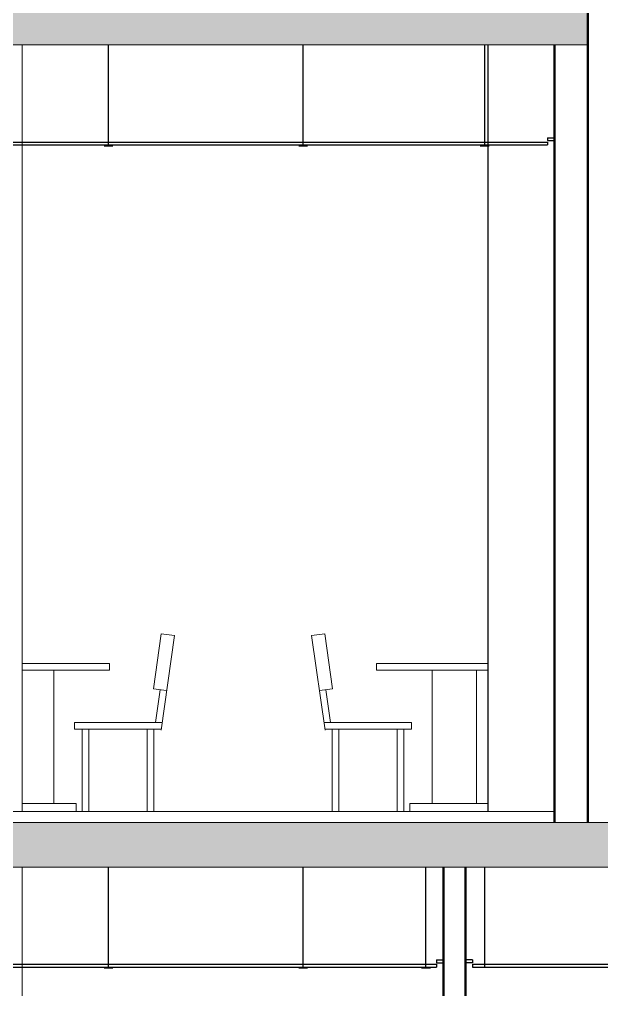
# Model space of a CAD drawing. Header units: millimetres. Extents: x 1135 to 1350, y 205 to 283.
# Drawn here: x 1314.846 to 1317.465, y 224.348 to 228.715 of the extents above; entities that cross this region are included whole.
import ezdxf

# ---------------------------------------------------------------- set-up
doc = ezdxf.new("R2010")
doc.units = ezdxf.units.MM
doc.header["$LTSCALE"] = 10
doc.layers.get('0').update_dxf_attribs({"color": 90})
doc.layers.add('CIEL', color=8, linetype='Continuous')
doc.layers.add('FONDO', color=8, linetype='Continuous')
for name, color, linetype, lineweight in [('CINZA', 252, 'Continuous', 13), ('HACHT', 90, 'Continuous', 9), ('PAREDES', 50, 'Continuous', 50), ('PAREDES 2', 50, 'Continuous', 50), ('pn 02', 16, 'Continuous', 20), ('PN-01', 90, 'Continuous', 13), ('PN-03', 180, 'Continuous', 30)]:
    doc.layers.add(name, color=color, linetype=linetype, lineweight=lineweight)

# ---------------------------------------------------------------- blocks, each defined once
blk = doc.blocks.new('CAD LAT')
at = {"linetype": 'Continuous'}
for p, q in [((0.3282, 0.4), (0.3282, 0.37)), ((-0.03, 0), (0, 0)), ((0.2631, 0), (0.2931, 0))]:
    blk.add_line(p, q, dxfattribs=at)
for points in [[(-0.0627, 0.7999), (-0.1221, 0.7915)], [(-0.1221, 0.7915), (-0.0615, 0.3658)], [(-0.0627, 0.7999), (-0.0274, 0.5524)], [(-0.0274, 0.5524), (-0.0868, 0.544)], [(-0.0571, 0.5482), (-0.0361, 0.4)], [(0.3282, 0.4), (-0.0664, 0.4)], [(0.3282, 0.37), (-0.0621, 0.37)], [(-0.03, 0.37), (-0.03, 0)], [(0, 0.37), (0, 0)], [(0.2631, 0.37), (0.2631, 0)], [(0.2931, 0.37), (0.2931, 0)]]:
    blk.add_lwpolyline(points, dxfattribs=at)

msp = doc.modelspace()

# ---------------------------------------------------------------- hatches: boundary and pattern name
at = {"layer": 'HACHT'}
h = msp.add_hatch(color=256, dxfattribs=at)
h.paths.add_polyline_path([(1314.7287, 228.8), (1306.7287, 228.8), (1306.7287, 228.6), (1306.8337, 228.6), (1314.7287, 228.6)])
h.paths.add_polyline_path([(1306.7287, 228.8), (1303.7287, 228.8), (1303.7287, 228.6), (1306.7287, 228.6)])
h.paths.add_polyline_path([(1317.4037, 228.8), (1314.7287, 228.8), (1314.7287, 228.6), (1314.8337, 228.6), (1317.4037, 228.6)])
h.paths.add_polyline_path([(1322.7287, 229.0833), (1322.7287, 229.4059), (1322.6587, 229.4059), (1322.6587, 229.2206), (1322.3887, 229.2206), (1322.3887, 229.0353), (1322.1187, 229.0353), (1322.1187, 228.8), (1318.2287, 228.8), (1318.2287, 228.6), (1322.0244, 228.6)])
h.paths.add_polyline_path([(1324.6001, 230.3676), (1325.4787, 230.3676), (1325.4787, 230.5176), (1324.2787, 230.5176), (1324.2787, 230.3324), (1324.0087, 230.3324), (1324.0087, 230.1471), (1323.7387, 230.1471), (1323.7387, 229.9618), (1323.4687, 229.9618), (1323.4687, 229.7765), (1323.1987, 229.7765), (1323.1987, 229.5912), (1322.9287, 229.5912), (1322.9287, 229.4059), (1322.7287, 229.4059), (1322.7287, 229.0833)])
h.paths.add_polyline_path([(1314.7287, 231.95), (1306.7287, 231.95), (1306.7287, 231.8), (1306.8087, 231.8), (1314.7287, 231.8)])
h = msp.add_hatch(color=256, dxfattribs=at)
h.paths.add_polyline_path([(1325.4787, 226.779), (1324.2787, 226.779), (1324.2787, 226.6099), (1324.0087, 226.6099), (1324.0087, 226.4048), (1323.7387, 226.4048), (1323.7387, 226.2167), (1323.4687, 226.2167), (1323.4687, 226.0286), (1323.1987, 226.0286), (1323.1987, 225.8405), (1322.9287, 225.8405), (1322.9287, 225.6524), (1322.7287, 225.6524), (1322.7287, 225.325), (1324.6034, 226.631), (1325.4787, 226.631)])
h.paths.add_polyline_path([(1322.7287, 225.325), (1322.7287, 225.6524), (1322.6587, 225.6524), (1322.6587, 225.4643), (1322.3887, 225.4643), (1322.3887, 225.2762), (1322.1187, 225.2762), (1322.1187, 225.0881), (1321.8487, 225.0881), (1321.8487, 224.9), (1321.5787, 224.9), (1321.5787, 224.7119), (1321.3087, 224.7119), (1319.6287, 224.7119), (1319.6287, 224.4738), (1318.2287, 224.4738), (1318.2287, 224.2738), (1319.7787, 224.2738), (1319.7787, 224.5319), (1321.5903, 224.5319)])
h.paths.add_polyline_path([(1318.3787, 225.1), (1314.7287, 225.1), (1314.7287, 224.9), (1318.3787, 224.9)])

# ---------------------------------------------------------------- linework, layer by layer
at = {"layer": 'CIEL'}
for p, q in [((1304.0097, 228.1625), (1317.2227, 228.1625)), ((1317.2227, 228.1818), (1317.2537, 228.1818)), ((1317.2227, 228.1818), (1317.2227, 228.1693)), ((1317.2227, 228.1693), (1317.2537, 228.1693)), ((1317.2227, 228.1625), (1317.2227, 228.15)), ((1304.0097, 228.15), (1317.2227, 228.15)), ((1315.2269, 228.1457), (1315.2667, 228.1457)), ((1316.1028, 228.1457), (1316.1425, 228.1457)), ((1316.9196, 228.1457), (1316.9593, 228.1457)), ((1311.6037, 224.4625), (1316.7227, 224.4625)), ((1311.6037, 224.45), (1316.7227, 224.45)), ((1316.7227, 224.4818), (1316.7537, 224.4818)), ((1316.7227, 224.4818), (1316.7227, 224.4693)), ((1316.7227, 224.4693), (1316.7537, 224.4693)), ((1316.7227, 224.4625), (1316.7227, 224.45)), ((1316.8847, 224.4818), (1316.8537, 224.4818)), ((1316.8847, 224.4693), (1316.8537, 224.4693)), ((1316.8847, 224.4818), (1316.8847, 224.4693)), ((1316.8847, 224.4625), (1318.1977, 224.4625)), ((1316.8847, 224.4625), (1316.8847, 224.45)), ((1316.8847, 224.45), (1318.1977, 224.45)), ((1315.2269, 224.4457), (1315.2667, 224.4457)), ((1316.1028, 224.4457), (1316.1425, 224.4457)), ((1316.6553, 224.4457), (1316.6951, 224.4457))]:
    msp.add_line(p, q, dxfattribs=at)
at = {"layer": 'CINZA'}
for p, q in [((1314.8587, 225.15), (1315.1018, 225.15)), ((1316.9537, 225.15), (1316.6025, 225.15))]:
    msp.add_line(p, q, dxfattribs=at)
for points in [[(1314.8587, 225.8165), (1315.2518, 225.8165)], [(1315.2518, 225.8165), (1315.2518, 225.7865)], [(1316.9537, 225.8165), (1316.4525, 225.8165)], [(1316.4525, 225.8165), (1316.4525, 225.7865)], [(1314.8587, 225.7865), (1315.2518, 225.7865)], [(1315.0018, 225.7865), (1315.0018, 225.1865)], [(1316.9537, 225.7865), (1316.4525, 225.7865)], [(1316.7025, 225.7865), (1316.7025, 225.1865)], [(1316.9025, 225.7865), (1316.9025, 225.1865)], [(1314.8587, 225.1865), (1315.1018, 225.1865)], [(1315.1018, 225.1865), (1315.1018, 225.15)], [(1315.1018, 225.1865), (1315.1018, 225.15)], [(1316.6025, 225.1865), (1316.6025, 225.15)], [(1316.9537, 225.1865), (1316.6025, 225.1865)], [(1316.6025, 225.1865), (1316.6025, 225.15)]]:
    msp.add_lwpolyline(points, dxfattribs=at)
at = {"layer": 'FONDO'}
for p, q in [((1315.2468, 228.1457), (1315.2468, 228.6)), ((1316.1226, 228.1457), (1316.1226, 228.6)), ((1316.9394, 228.1457), (1316.9394, 228.6)), ((1315.2468, 224.4457), (1315.2468, 224.9)), ((1316.1226, 224.4457), (1316.1226, 224.9)), ((1316.6752, 224.4457), (1316.6752, 224.9)), ((1316.9394, 224.4457), (1316.9394, 224.9))]:
    msp.add_line(p, q, dxfattribs=at)
at = {"layer": 'PAREDES'}
for p, q in [((1316.7537, 224.9), (1316.7537, 220.95)), ((1316.8537, 224.9), (1316.8537, 220.95))]:
    msp.add_line(p, q, dxfattribs=at)
at = {"layer": 'PAREDES 2'}
for p, q in [((1317.4037, 231.75), (1317.4037, 228.6)), ((1317.2537, 228.6), (1317.2537, 225.1)), ((1317.4037, 228.6), (1317.4037, 225.1))]:
    msp.add_line(p, q, dxfattribs=at)
at = {"layer": 'pn 02'}
for p, q in [((1303.7287, 228.6), (1317.4037, 228.6)), ((1311.6037, 225.15), (1317.2537, 225.15)), ((1311.6037, 225.1), (1318.3787, 225.1)), ((1311.6037, 224.9), (1318.3787, 224.9))]:
    msp.add_line(p, q, dxfattribs=at)
at = {"layer": 'PN-01'}
for p, q in [((1314.8587, 228.6), (1314.8587, 225.15)), ((1314.8587, 224.9), (1314.8587, 220.95))]:
    msp.add_line(p, q, dxfattribs=at)
at = {"layer": 'PN-03'}
msp.add_line((1316.9537, 228.6), (1316.9537, 225.15), dxfattribs=at)

# ---------------------------------------------------------------- block references
at = {"layer": 'CINZA', "xscale": -1}
msp.add_blockref('CAD LAT', (1315.4217, 225.15), dxfattribs=at)
at = {"layer": 'CINZA'}
msp.add_blockref('CAD LAT', (1316.2826, 225.15), dxfattribs=at)

doc.saveas('drawing.dxf')
